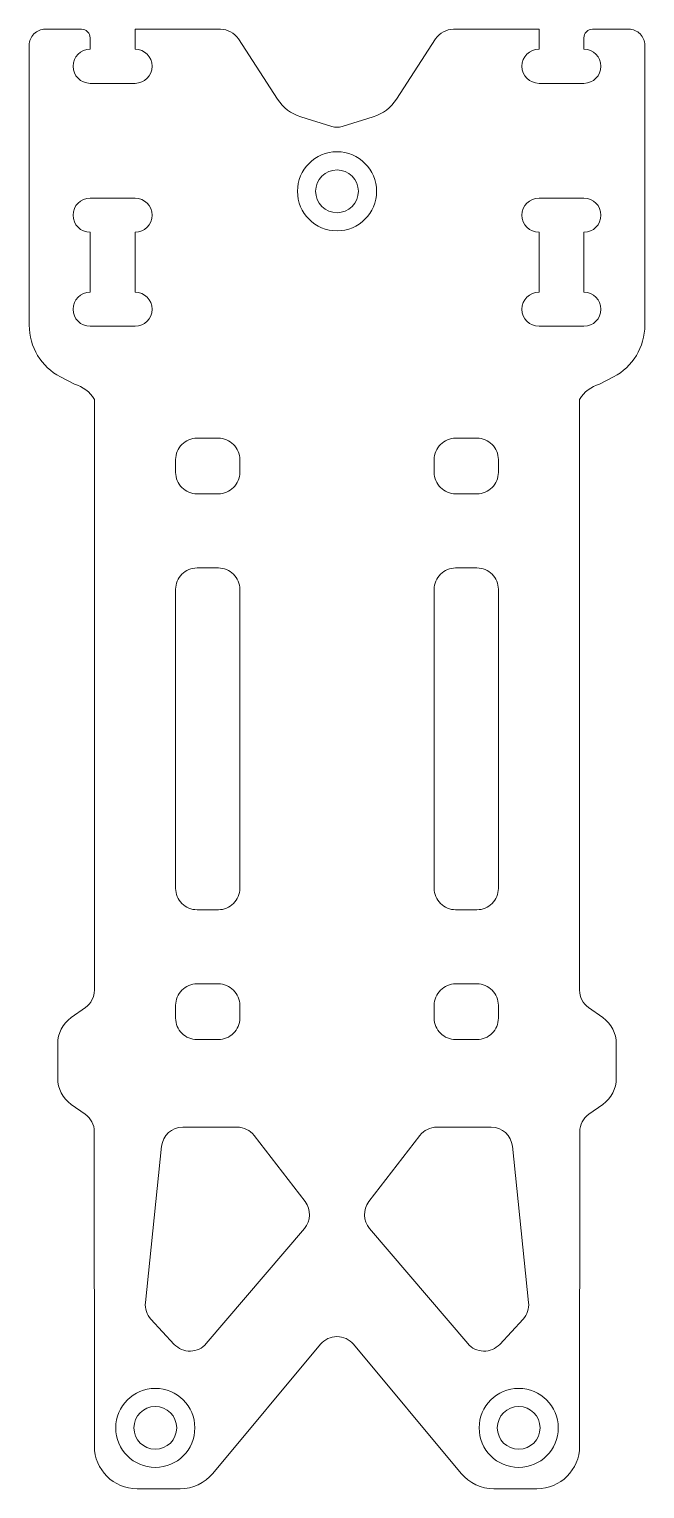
# Model space of a CAD drawing. Header units: millimetres. Extents: x 299.1 to 327.9, y -201.6 to -133.3.
import ezdxf

# ---------------------------------------------------------------- set-up
doc = ezdxf.new("R2010")
doc.units = ezdxf.units.MM
for name, color, linetype, lineweight in [('Calque1', 150, 'Continuous', 15), ('countersunk', 90, 'Continuous', 15), ('Cut', 150, 'Continuous', 15)]:
    doc.layers.add(name, color=color, linetype=linetype, lineweight=lineweight)

msp = doc.modelspace()

# ---------------------------------------------------------------- linework, layer by layer
at = {"layer": 'Calque1'}
for points in [[(306.964, -155.018), (307.964, -155.018, 0.414214), (308.964, -154.018), (308.964, -153.413, 0.414214), (307.964, -152.413), (306.964, -152.413, 0.414214), (305.964, -153.413), (305.964, -154.018, 0.414214)], [(320.061, -155.018), (319.061, -155.018, -0.414214), (318.061, -154.018), (318.061, -153.413, -0.414214), (319.061, -152.413), (320.061, -152.413, -0.414214), (321.061, -153.413), (321.061, -154.018, -0.414214)], [(306.964, -177.948), (307.964, -177.948, -0.414214), (308.964, -178.948), (308.964, -179.552, -0.414214), (307.964, -180.552), (306.964, -180.552, -0.414214), (305.964, -179.552), (305.964, -178.948, -0.414214)], [(320.061, -177.948), (319.061, -177.948, 0.414214), (318.061, -178.948), (318.061, -179.552, 0.414214), (319.061, -180.552), (320.061, -180.552, 0.414214), (321.061, -179.552), (321.061, -178.948, 0.414214)]]:
    msp.add_lwpolyline(points, format="xyb", close=True, dxfattribs=at)
at = {"layer": 'countersunk'}
for centre in [(313.513, -140.863), (305.012, -198.724), (322.013, -198.724)]:
    msp.add_circle(centre, 1.85, dxfattribs=at)
at = {"layer": 'Cut'}
msp.add_line((305.964, -166.483), (305.964, -166.483), dxfattribs=at)
at = {"layer": 'Cut', "flags": 128}
msp.add_lwpolyline([(314.28, -194.813, 0.46803), (312.745, -194.813), (307.704, -200.855, -0.222436), (306.168, -201.574), (304.163, -201.574, -0.414114), (302.163, -199.575), (302.158, -184.866, 0.24288), (301.736, -184.051), (301.079, -183.584, -0.243004), (300.447, -182.361), (300.447, -180.748, -0.243004), (301.079, -179.525), (301.741, -179.055, 0.243006), (302.162, -178.24), (302.162, -150.598, 0.198911), (301.227, -149.891), (300.577, -149.55, -0.278975), (299.113, -147.131), (299.113, -134.027, -0.414214), (299.863, -133.277), (300.177, -133.277), (301.563, -133.277, -0.414214), (301.963, -133.677), (301.963, -134.21, 1), (301.963, -135.81), (304.063, -135.81, 1), (304.063, -134.21), (304.063, -133.277), (308.059, -133.277, -0.253934), (308.897, -133.732), (310.731, -136.554, 0.175444), (311.817, -137.376), (313.267, -137.824, 0.062578), (313.513, -137.868, 0.062578), (313.758, -137.824), (315.208, -137.376, 0.175444), (316.295, -136.554), (318.128, -133.732, -0.253934), (318.967, -133.277), (322.963, -133.277), (322.963, -134.21, 1), (322.963, -135.81), (325.063, -135.81, 1), (325.063, -134.21), (325.063, -133.677, -0.414214), (325.463, -133.277), (326.848, -133.277), (327.163, -133.277, -0.414214), (327.913, -134.027), (327.913, -147.131, -0.278975), (326.449, -149.55), (325.799, -149.891, 0.198912), (324.863, -150.598), (324.863, -178.24, 0.243006), (325.284, -179.055), (325.946, -179.525, -0.243004), (326.578, -180.748), (326.578, -182.361, -0.243004), (325.946, -183.584), (325.289, -184.051, 0.24288), (324.868, -184.866), (324.863, -199.575, -0.414114), (322.863, -201.574), (320.857, -201.574, -0.222436), (319.321, -200.855)], format="xyb", close=True, dxfattribs=at)
at = {"layer": 'Cut'}
for points in [[(301.963, -142.78), (301.963, -145.58, 1), (301.963, -147.18), (304.063, -147.18, 1), (304.063, -145.58), (304.063, -142.78, 1), (304.063, -141.18), (301.963, -141.18, 1)], [(325.063, -142.78), (325.063, -145.58, -1), (325.063, -147.18), (322.963, -147.18, -1), (322.963, -145.58), (322.963, -142.78, -1), (322.963, -141.18), (325.063, -141.18, -1)], [(307.964, -174.48), (306.964, -174.48, -0.414214), (305.964, -173.48), (305.964, -159.486, -0.414214), (306.964, -158.486), (307.964, -158.486, -0.414214), (308.964, -159.486), (308.964, -173.48, -0.414214)], [(319.061, -174.48), (320.061, -174.48, 0.414214), (321.061, -173.48), (321.061, -159.486, 0.414214), (320.061, -158.486), (319.061, -158.486, 0.414214), (318.061, -159.486), (318.061, -173.48, 0.414214)], [(304.81, -193.638), (305.901, -194.814, 0.448886), (307.395, -194.782), (311.987, -189.394, 0.354491), (312.018, -188.134), (309.633, -185.042, 0.232539), (308.841, -184.652), (306.301, -184.652, 0.384236), (305.307, -185.549), (304.548, -192.854, 0.216152)], [(322.215, -193.638), (321.124, -194.814, -0.448886), (319.63, -194.782), (315.038, -189.394, -0.354491), (315.007, -188.134), (317.392, -185.042, -0.232539), (318.184, -184.652), (320.724, -184.652, -0.384236), (321.719, -185.549), (322.477, -192.854, -0.216152)]]:
    msp.add_lwpolyline(points, format="xyb", close=True, dxfattribs=at)
for centre in [(313.513, -140.863), (305.012, -198.724), (322.013, -198.724)]:
    msp.add_circle(centre, 1, dxfattribs=at)

doc.saveas('drawing.dxf')
